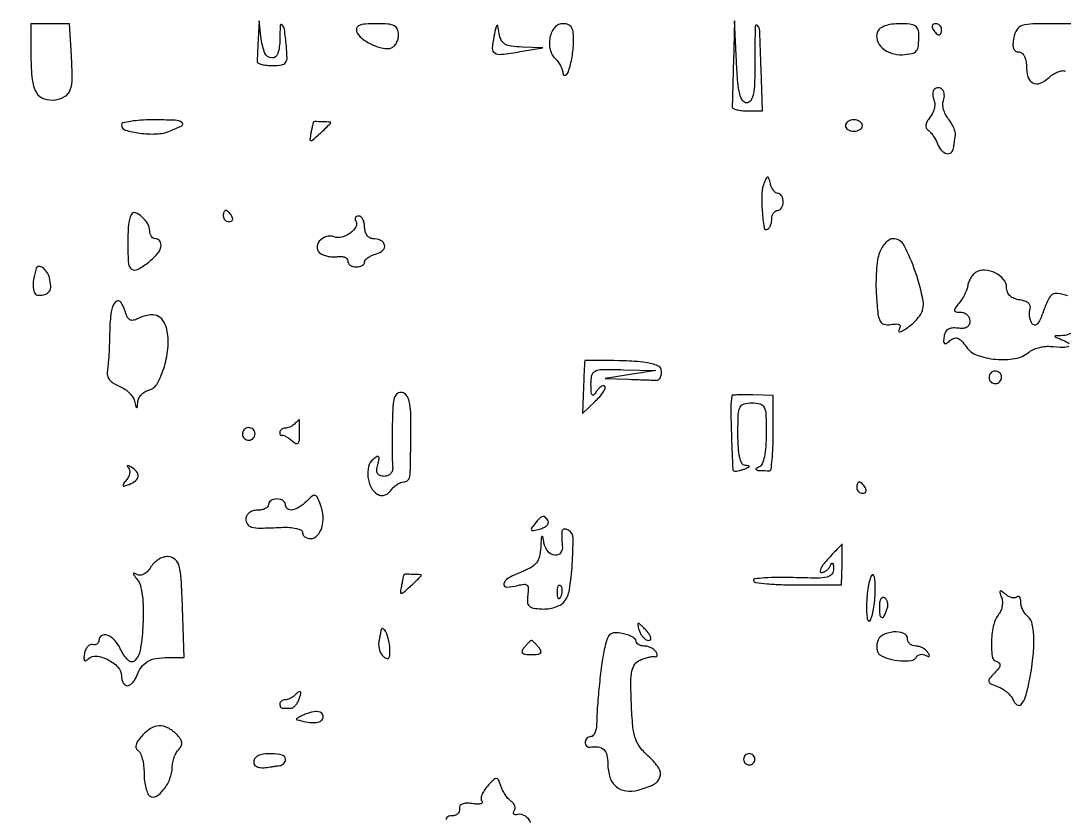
# Model space of a CAD drawing. Extents: x 0 to 5034, y 0 to 2560.
# Drawn here: x 4413.2 to 4597.7, y 2419.4 to 2560.5 of the extents above; entities that cross this region are included whole.
import ezdxf

# ---------------------------------------------------------------- set-up
doc = ezdxf.new("R2010")
doc.units = 0

msp = doc.modelspace()

# ---------------------------------------------------------------- linework, layer by layer
for points in [[(4039.932321, 2269.667715, 0.000064), (4084.731077, 2269.263702, 0.000011), (4132.120882, 2268.843403, 0.002588)], [(4602.181362, 2559.955362, 0.00451), (4597.233209, 2560, 0.005163), (4592.140247, 2559.947407, 0.066624), (4590.26537, 2559.656941, 0.184251), (4589.314036, 2558.931976, 0.091839), (4588.755249, 2557.5, 0.034745), (4588.622182, 2556.391041, 0.097718), (4588.734464, 2555.621346, 0.160129), (4589.082006, 2555.170978, 0.150112), (4589.638672, 2555, -0.167708), (4590.170414, 2554.816484, -0.099682), (4590.610576, 2554.301728, -0.076556), (4590.902409, 2553.516705, -0.05082), (4591, 2552.559017, 0.070192), (4591.280451, 2550.571102, 0.206645), (4592.138548, 2549.526866, 0.22498), (4593.425241, 2549.484659, 0.081621), (4595, 2550.5, -0.041704), (4595.790453, 2551.10366, -0.052093), (4596.615456, 2551.517303, -0.061347), (4597.352835, 2551.696283, -0.168867), (4597.867888, 2551.581649, 0.101339)], [(4648.5, 2283.373692, 0.000016), (4598.885535, 2284.40156, 0.000141), (4576.735697, 2284.853476, 0.000112), (4563.069516, 2285.125399, 0.006152), (4560.5, 2285.144331, -0.002622), (4559.259939, 2285.144711, -0.000295), (4556.44375, 2285.162003, -0.000358), (4553.092622, 2285.186952, -0.00029), (4549.5, 2285.218356, 0.003674), (4539.407469, 2285.238275, 0.000292), (4512.68601, 2285.079053, 0.00044), (4484.709252, 2284.871373, 0.000806), (4461.903307, 2284.645224, 0.005837), (4455.850616, 2284.504769, 0.018236), (4451.787918, 2284.214436, 0.024583), (4449.02413, 2283.777014, 0.122282), (4447.619218, 2283.099264, -0.053344), (4446.685864, 2282.479388, -0.100052), (4445.818838, 2282.229861, -0.092941), (4444.879675, 2282.328426, -0.041351), (4443.715911, 2282.783253, 0.100453), (4437.804075, 2284.324264, 0.005906), (4419.16167, 2285.12534, 0.006071), (4391.44418, 2285.65173, 0.001503)], [(4598.341691, 2511.902004, 0.030118), (4596.517564, 2512.308155, 0.179693), (4595.5777, 2512.120833, 0.149858), (4594.894217, 2511.343079, 0.019126), (4594.047811, 2509.255674, -0.018113), (4593.424894, 2507.710451, -0.082446), (4592.892122, 2506.904211, -0.248747), (4592.419779, 2506.739916, -0.219518), (4591.981189, 2507.030437, -0.061731), (4591.71224, 2507.616452, -0.046308), (4591.561065, 2508.310677, -0.047179), (4591.541982, 2509.002534, -0.075064), (4591.668975, 2509.579746, 0.169503), (4591.685146, 2510.108156, 0.139239), (4591.373137, 2510.582393, 0.09494), (4590.733057, 2510.951317, 0.048244), (4589.826455, 2511.17043, -0.059416), (4588.835684, 2511.433378, -0.095824), (4588.102693, 2511.902348, -0.10863), (4587.656795, 2512.562376, -0.094715), (4587.5, 2513.382674, 0.178729), (4586.974564, 2514.80564, 0.101283), (4585.506523, 2515.948458, 0.098108), (4583.663683, 2516.446598, 0.156762), (4582.09421, 2516.058225, 0.069638), (4581.607655, 2515.654501, 0.044197), (4581.160732, 2515.067556, 0.043659), (4580.817002, 2514.399473, 0.060622), (4580.639685, 2513.750775, -0.052587), (4580.45829, 2513.042756, -0.025738), (4580.088841, 2512.186527, -0.025205), (4579.609099, 2511.327276, -0.03329), (4579.083724, 2510.600882, 0.016351), (4578.386314, 2509.702323, 0.205014), (4578.293296, 2509.291953, 0.32386), (4578.538738, 2509.057327, 0.034131), (4579.377555, 2509, -0.09528), (4579.996835, 2508.880909, -0.096982), (4580.523407, 2508.54091, -0.098778), (4580.875921, 2508.033503, -0.102928), (4581, 2507.437142, -0.109463), (4580.855795, 2506.786341, -0.152995), (4580.456743, 2506.349089, -0.117604), (4579.787973, 2506.147131, -0.051019), (4578.853863, 2506.187142, 0.058048), (4577.888717, 2506.214938, 0.116941), (4577.170142, 2505.976811, 0.132423), (4576.691113, 2505.467388, 0.085456), (4576.434156, 2504.694193, 0.023855), (4576.342517, 2503.804594, 0.265716), (4576.496317, 2503.497634, 0.30021), (4576.819556, 2503.496474, 0.028261), (4577.490198, 2503.991865, -0.089146), (4578.211057, 2504.399736, -0.175588), (4578.860679, 2504.39288, -0.119357), (4579.529051, 2503.939756, -0.031615), (4580.339883, 2502.925137, 0.153248), (4582.296654, 2501.420061, 0.064763), (4585.564769, 2500.681776, 0.064088), (4588.9741, 2500.801735, 0.133167), (4591.376662, 2501.897639, -0.066577), (4592.124978, 2502.366551, -0.03844), (4593.124849, 2502.731492, -0.037698), (4594.204012, 2502.947735, -0.051137), (4595.197054, 2502.967813, 0.011847), (4597.545368, 2502.830805, 0.114482), (4598.519054, 2503.021486, 0.580377)], [(4598.556843, 2503.407021, 0.052777), (4597.5, 2504, -0.003487), (4596.208766, 2504.565562, -0.262142), (4596.0779, 2504.741974, -0.433817), (4596.185914, 2504.872015, -0.00543), (4597.382705, 2504.929715, 0.139056), (4599.172648, 2505.510306, 0.059925)], [(4503.374375, 2418.761586, 0.139009), (4502.356121, 2419.977545, 0.21016), (4501.018728, 2420.225223, -0.07148), (4500.614361, 2420.189363, -0.206294), (4500.367762, 2420.311893, -0.231306), (4500.304443, 2420.561792, -0.086996), (4500.441982, 2420.906125, 0.112917), (4500.5839, 2421.322226, 0.100223), (4500.539996, 2421.778304, 0.094162), (4500.316271, 2422.204374, 0.0867), (4499.946234, 2422.533229, -0.073368), (4499.478331, 2422.927378, -0.03025), (4498.966544, 2423.581671, -0.029123), (4498.493447, 2424.361899, -0.033147), (4498.136686, 2425.159539, 0.01825), (4497.638661, 2426.368338, 0.286512), (4497.282688, 2426.604327, 0.208411), (4496.832659, 2426.422701, 0.010175), (4495.704582, 2425.22606, 0.040068), (4495.105486, 2424.446872, 0.057438), (4494.718593, 2423.667206, 0.073542), (4494.584511, 2423.002543, 0.21004), (4494.747818, 2422.571068, -0.325561), (4494.785006, 2422.318886, -0.216417), (4494.544672, 2422.131797, -0.069204), (4493.911849, 2422.070209, -0.024268), (4493, 2422.152219, 0.034396), (4491.941596, 2422.225854, 0.095804), (4491.213335, 2422.085544, 0.17131), (4490.828627, 2421.747665, 0.178919), (4490.75, 2421.25, -0.127531), (4490.72317, 2420.773933, -0.125265), (4490.468601, 2420.367188, -0.109766), (4490.017512, 2420.094527, -0.081436), (4489.440983, 2420, 0.07061), (4488.892496, 2419.922155, 0.14573), (4488.531488, 2419.690048, 0.1896), (4488.411566, 2419.345816, 0.129224)]]:
    msp.add_lwpolyline(points, format="xyb")
for points in [[(4455.160037, 2557.25, 0.000971), (4455.098754, 2555.954276, 0.001207), (4455.047011, 2554.749063, 0.000981), (4455.007989, 2553.736868, 0.009143), (4455, 2553.3, 0.293591), (4455.173994, 2553.029221, 0.04494), (4455.807813, 2552.805935, 0.038309), (4456.69612, 2552.651337, 0.024033), (4457.75, 2552.601056, 0.034722), (4459.33453, 2552.711836, 0.208675), (4460.022336, 2553.13416, 0.159839), (4460.282914, 2554.002014, 0.018633), (4460.15454, 2556.051056, 0.008187), (4459.807951, 2559.020206, 0.169076), (4459.408753, 2559.81085, 0.644011), (4459.06325, 2559.67443, 0.012609), (4459, 2557.166667, -0.072688), (4458.643324, 2554.726147, -0.338614), (4457.56459, 2553.943642, -0.296997), (4456.377698, 2554.760573, -0.066875), (4455.723396, 2557.25), (4455.320074, 2560.5)], [(4539.198697, 2553.25, 0.000246), (4539.122566, 2550.421328, 0.000357), (4539.058367, 2547.924062, 0.000178), (4539.006103, 2545.802735, 0.006069), (4539, 2545.3, 0.289396), (4539.170942, 2545.029392, 0.046851), (4539.783263, 2544.805625, 0.03941), (4540.644611, 2544.650709, 0.024798), (4541.666426, 2544.6), (4544.332852, 2544.6), (4544.091496, 2552.041597, 0.002373), (4543.842447, 2558.739264, 0.184124), (4543.428695, 2559.701519, 0.66973), (4543.034622, 2559.544259, 0.002714), (4543, 2553.166667, -0.008405), (4542.938637, 2549.516767, -0.041734), (4542.699203, 2547.480379, -0.093446), (4542.253729, 2546.386741, -0.254712), (4541.54381, 2546, -0.255853), (4540.82481, 2546.393688, -0.081518), (4540.325763, 2547.553935, -0.039936), (4539.979341, 2549.651263, -0.009075), (4539.742507, 2553.25), (4539.397394, 2560.5)], [(4415, 2554.122445, 0.026337), (4415.210307, 2550.132532, 0.105824), (4415.965435, 2547.824402, 0.184942), (4417.336614, 2546.720115, 0.118417), (4419.399894, 2546.561941, 0.098758), (4421.046271, 2547.174326, 0.171542), (4421.950644, 2548.297183, 0.086239), (4422.293414, 2550.340445, 0.013815), (4422.15745, 2554.400762), (4421.814901, 2560), (4418.40745, 2560), (4415, 2560)], [(4472.586397, 2558.63545, 0.137875), (4473.487133, 2557.426753, 0.05418), (4475.276241, 2556.33454, 0.054193), (4477.255195, 2555.653261, 0.139849), (4478.75, 2555.734992, 0.119849), (4479.228165, 2556.042208, 0.068108), (4479.632812, 2556.602883, 0.061764), (4479.906819, 2557.318288, 0.060675), (4480, 2558.083333, 0.104454), (4479.796769, 2559.045547, 0.177988), (4479.232355, 2559.629261, 0.094781), (4478.126114, 2559.924637, 0.017983), (4476.031385, 2560, 0.01653), (4474.125007, 2559.936959, 0.077913), (4473.06019, 2559.697027, 0.195256), (4472.603893, 2559.260903, 0.199783)], [(4496.854165, 2557.726133, 0.035441), (4496.566107, 2555.64169, 0.28669), (4497.002003, 2554.828257, 0.1609), (4498.155238, 2554.592809, 0.011034), (4501.5, 2555.063263), (4505.5, 2555.716189), (4501.819551, 2555.858095, -0.024344), (4499.890163, 2556.026794, -0.100274), (4498.788774, 2556.411165, -0.14647), (4498.147852, 2557.107094, -0.074966), (4497.789606, 2558.25, 0.00563), (4497.560275, 2559.624197, 0.515753), (4497.402406, 2559.698874, 0.213316), (4497.233375, 2559.471829, 0.002863)], [(4506.756463, 2557.50635, 0.053014), (4506.668534, 2556.448806, 0.05411), (4506.806296, 2555.403938, 0.058895), (4507.141448, 2554.504974, 0.101234), (4507.639886, 2553.883905, -0.0584), (4508.165702, 2553.332231, -0.041536), (4508.621113, 2552.6086, -0.042013), (4508.944088, 2551.83329, -0.066995), (4509.070285, 2551.127555, 0.541251), (4509.475963, 2550.88689, 0.201314), (4510.018713, 2551.509835, 0.036631), (4510.672118, 2554.11035, 0.037846), (4510.929715, 2556.75, 0.025647), (4510.881073, 2558.38946, 0.107394), (4510.595994, 2559.327934, 0.172307), (4510.03056, 2559.824512, 0.095133), (4509.116577, 2560, 0.099897), (4508.284664, 2559.832114, 0.104032), (4507.596606, 2559.355726, 0.088736), (4507.081664, 2558.571273, 0.053801)], [(4564.649478, 2558.528939, 0.174094), (4564.617943, 2557.074284, 0.129837), (4565.506257, 2555.722227, 0.105928), (4567.1331, 2554.790302, 0.088452), (4569.110555, 2554.526347, 0.035558), (4570.742319, 2554.714559, 0.174497), (4571.529481, 2555.177292, 0.150212), (4571.90635, 2556.079595, 0.024369), (4572, 2558, 0.086278), (4571.826592, 2558.997454, 0.17524), (4571.325874, 2559.602638, 0.109655), (4570.361755, 2559.915928, 0.023942), (4568.606989, 2560, 0.03458), (4567.175988, 2559.900913, 0.054459), (4565.983051, 2559.600018, 0.068526), (4565.111744, 2559.132221, 0.144704)], [(4574.5, 2559, 0.029505), (4574.768994, 2558.617226, 0.035638), (4575.066025, 2558.29375, 0.038439), (4575.34829, 2558.065539, 0.151918), (4575.559017, 2558, 0.210953), (4575.727648, 2558.07446, 0.081139), (4575.870461, 2558.29375, 0.061769), (4575.967655, 2558.617151, 0.042167), (4576, 2559, 0.105053), (4575.918938, 2559.381556, 0.099167), (4575.688914, 2559.70625, 0.09642), (4575.345238, 2559.923877, 0.093332), (4574.940983, 2560, 0.108972), (4574.586039, 2559.921712, 0.182303), (4574.3746, 2559.70625, 0.161196), (4574.343488, 2559.3821, 0.082592)], [(4574.708381, 2548.375048, 0.137385), (4574.528357, 2548.054967, 0.056404), (4574.464908, 2547.556429, 0.050072), (4574.515295, 2546.973068, 0.045077), (4574.680777, 2546.389499, -0.098356), (4574.793653, 2545.733216, -0.055652), (4574.68309, 2544.930905, -0.052498), (4574.382137, 2544.114136, -0.058766), (4573.926178, 2543.41105, 0.043277), (4573.431129, 2542.697018, 0.098136), (4573.222781, 2542.076792, 0.141019), (4573.300605, 2541.567902, 0.138352), (4573.637244, 2541.173785, -0.066835), (4574.069962, 2540.792416, -0.029012), (4574.539262, 2540.183862, -0.028069), (4574.97024, 2539.4694, -0.033312), (4575.291557, 2538.75, 0.092036), (4575.957566, 2537.631374, 0.148953), (4576.891602, 2537.052921, 0.23882), (4577.69274, 2537.223759, 0.194261), (4578.125, 2538, -0.002359), (4578.186267, 2538.472028, -0.001152), (4578.268625, 2539.073438, -0.001143), (4578.357143, 2539.69846, -0.001656), (4578.438406, 2540.25, 0.098244), (4578.410632, 2540.849931, 0.039035), (4578.150028, 2541.635934, 0.036722), (4577.727194, 2542.465069, 0.038087), (4577.192125, 2543.212755, -0.057155), (4576.686291, 2543.979635, -0.0522), (4576.348549, 2544.864546, -0.05568), (4576.21872, 2545.729109, -0.101399), (4576.335045, 2546.43073, 0.111996), (4576.487466, 2547.48675, 0.155475), (4576.12803, 2548.365677, 0.224332), (4575.441976, 2548.682613, 0.19668)], [(4431, 2542.125, 0.328952), (4431.678079, 2541.20586, 0.042031), (4434.225713, 2540.647983, 0.043712), (4437.161597, 2540.518147, 0.080208), (4439.500429, 2541.000163, 0.028205), (4441.662485, 2541.964941, 0.57176), (4441.69503, 2542.546592, 0.139892), (4440.477545, 2542.936477, 0.007985), (4436.5, 2543, 0.014953), (4434.391513, 2542.93693, 0.024495), (4432.615625, 2542.742969, 0.021564), (4431.268592, 2542.468663, 0.344421)], [(4464.923489, 2542.583333, 0.130461), (4464.885122, 2542.510226, 0.00159), (4464.767321, 2541.985041, 0.004607), (4464.638083, 2541.373478, 0.002982), (4464.499294, 2540.663615, 0.013514), (4464.316474, 2539.531399, 0.435721), (4464.475838, 2539.337824, 0.196426), (4464.82028, 2539.454927, 0.004983), (4466.075805, 2540.568603, 0.004762), (4466.813321, 2541.248934, 0.007405), (4467.434768, 2541.850836, 0.002905), (4467.953522, 2542.374433, 0.196196), (4468, 2542.488321, 0.400826), (4467.882633, 2542.611205, 0.003762), (4466.519567, 2542.66357, 0.004798), (4465.175168, 2542.692179, 0.213072)], [(4559, 2542, 0.148195), (4559.115568, 2541.618646, 0.098894), (4559.440625, 2541.29375, 0.082425), (4559.926543, 2541.074694, 0.064853), (4560.5, 2541, 0.064853), (4561.073457, 2541.074694, 0.082425), (4561.559375, 2541.29375, 0.098894), (4561.884432, 2541.618646, 0.148195), (4562, 2542, 0.148195), (4561.884432, 2542.381354, 0.098894), (4561.559375, 2542.70625, 0.082425), (4561.073457, 2542.925306, 0.064853), (4560.5, 2543, 0.064853), (4559.926543, 2542.925306, 0.082425), (4559.440625, 2542.70625, 0.098894), (4559.115568, 2542.381354, 0.148195)], [(4544.678206, 2532, 0.09083), (4544.240188, 2530.015224, 0.02613), (4544.291355, 2526.858001, 0.022423), (4544.622263, 2523.949652, 0.533667), (4545.25, 2523.66006, 0.111392), (4545.537638, 2523.939012, 0.050721), (4545.779688, 2524.406793, 0.046734), (4545.944433, 2524.973839, 0.047372), (4546, 2525.559017, -0.067639), (4546.074854, 2526.109818, -0.08433), (4546.29375, 2526.576711, -0.09965), (4546.61866, 2526.888931, -0.142666), (4547, 2527, 0.148195), (4547.381354, 2527.115568, 0.098894), (4547.70625, 2527.440625, 0.082425), (4547.925306, 2527.926543, 0.064853), (4548, 2528.5, 0.059882), (4547.931052, 2529.073633, 0.0787), (4547.727789, 2529.559375, 0.096938), (4547.426773, 2529.884661, 0.159035), (4547.073324, 2530, -0.161528), (4546.687859, 2530.127863, -0.06882), (4546.295906, 2530.514062, -0.058015), (4545.956791, 2531.080474, -0.047235), (4545.728082, 2531.75, 0.013097), (4545.475697, 2532.695077, 0.268665), (4545.269615, 2532.89044, 0.346667), (4545.042146, 2532.785116, 0.017849)], [(4432.762614, 2526.298558, 0.101302), (4432.239902, 2524.465548, 0.019984), (4432.116493, 2521.030766, 0.01454), (4432.231002, 2517.575349, 0.243397), (4432.8018, 2516.622494, 0.271789), (4433.932188, 2516.596698, 0.044238), (4435.822371, 2517.87976, 0.045056), (4437.507067, 2519.529208, 0.178335), (4438, 2520.867295, 0.087025), (4437.924148, 2521.299803, 0.094286), (4437.70625, 2521.667268, 0.100182), (4437.381472, 2521.913062, 0.112508), (4437, 2522, -0.136626), (4436.618661, 2522.106184, -0.100269), (4436.29375, 2522.404657, -0.086403), (4436.075037, 2522.851101, -0.070908), (4436, 2523.377555, 0.138537), (4435.647199, 2524.626424, 0.071643), (4434.60162, 2525.883808, 0.095747), (4433.464494, 2526.570325, 0.377355)], [(4449, 2526, 0.105053), (4449.081062, 2525.618444, 0.099167), (4449.311086, 2525.29375, 0.09642), (4449.654762, 2525.076123, 0.093332), (4450.059017, 2525, 0.108972), (4450.413961, 2525.078288, 0.182303), (4450.6254, 2525.29375, 0.161196), (4450.656512, 2525.6179, 0.082592), (4450.5, 2526, 0.029505), (4450.231006, 2526.382774, 0.035638), (4449.933975, 2526.70625, 0.038439), (4449.65171, 2526.934461, 0.151918), (4449.440983, 2527, 0.210953), (4449.272352, 2526.92554, 0.081139), (4449.129539, 2526.70625, 0.061769), (4449.032345, 2526.382849, 0.042167)], [(4472.429973, 2525.113307, -0.278016), (4472.441412, 2524.095506, -0.103567), (4471.440323, 2522.993598, -0.088548), (4469.935206, 2522.266045, -0.16139), (4468.585848, 2522.328683, 0.169463), (4467.19318, 2522.371412, 0.148169), (4465.98507, 2521.546207, 0.189515), (4465.610467, 2520.346904, 0.239157), (4466.201442, 2519.363986, 0.061812), (4466.825654, 2519.072784, 0.035545), (4467.632611, 2518.87362, 0.03497), (4468.4848, 2518.787254, 0.048574), (4469.25, 2518.837817, -0.058086), (4469.919527, 2518.869316, -0.087182), (4470.485937, 2518.728931, -0.115639), (4470.862036, 2518.444717, -0.175109), (4471, 2518.062858, 0.139851), (4471.115627, 2517.65755, 0.099967), (4471.440625, 2517.312215, 0.085298), (4471.926691, 2517.079649, 0.069132), (4472.5, 2517, 0.056959), (4473.073739, 2517.065572, 0.076307), (4473.559375, 2517.25949, 0.095369), (4473.884904, 2517.54638, 0.166062), (4474, 2517.883369, -0.187505), (4474.146852, 2518.261196, -0.057769), (4474.617056, 2518.668611, -0.048737), (4475.296541, 2519.040848, -0.037015), (4476.100616, 2519.316061, 0.126016), (4477.239385, 2519.947802, 0.269931), (4477.513459, 2520.878794, 0.230131), (4476.830943, 2521.700082, 0.10666), (4475.440983, 2522, -0.137622), (4474.891481, 2522.154167, -0.100183), (4474.423289, 2522.5875, -0.086062), (4474.108083, 2523.235643, -0.070352), (4474, 2524, 0.050979), (4473.92177, 2524.765275, 0.070927), (4473.688914, 2525.4125, 0.09101), (4473.345219, 2525.847664, 0.182172), (4472.940983, 2526, 0.09272), (4472.578731, 2525.932242, 0.171182), (4472.354029, 2525.739534, 0.174428), (4472.30238, 2525.451507, 0.096707)], [(4565.027606, 2519.572608, 0.055849), (4564.6963, 2518.284463, 0.017377), (4564.48579, 2516.294746, 0.017132), (4564.403636, 2514.038451, 0.018091), (4564.479104, 2511.822608, 0.009613), (4564.759967, 2508.691085, 0.091443), (4565.14411, 2507.408725, 0.222505), (4565.833777, 2506.874035, 0.093342), (4567.036058, 2506.831377, -0.025901), (4568.059326, 2506.932898, -0.170042), (4568.545838, 2506.787842, -0.308621), (4568.671882, 2506.43763, -0.072263), (4568.417352, 2505.831377, 0.658111), (4568.613359, 2505.558179, 0.096586), (4569.499659, 2505.941534, 0.033209), (4571.026776, 2507.14446, 0.052343), (4572.141682, 2508.383755, 0.206581), (4572.737761, 2511.041988, 0.036618), (4571.395354, 2516.087346, 0.035488), (4569.374025, 2520.812892, 0.280977), (4567.428332, 2522, 0.136634), (4566.795082, 2521.823661, 0.062017), (4566.113512, 2521.286954, 0.054725), (4565.490247, 2520.501117, 0.049508)], [(4415.92569, 2516.75, 0.02881), (4415.468571, 2514.809234, 0.065251), (4415.403246, 2513.304901, 0.113704), (4415.710589, 2512.356406, 0.263615), (4416.339608, 2512, 0.072905), (4417.550133, 2512.177449, 0.180811), (4418.253033, 2512.710534, 0.155627), (4418.49561, 2513.639582, 0.050644), (4418.274607, 2515.057905, 0.080744), (4417.813769, 2516.098455, 0.09238), (4417.063238, 2516.8845, 0.168347), (4416.365718, 2517.093182, 0.320054)], [(4428.923489, 2505.75, -0.005427), (4428.869006, 2503.607652, -0.005782), (4428.768661, 2501.511879, -0.005518), (4428.641645, 2499.711801, -0.026592), (4428.503855, 2498.694694, 0.101844), (4428.516366, 2497.869791, 0.10507), (4428.854759, 2497.127095, 0.089121), (4429.523136, 2496.496743, 0.05381), (4430.496106, 2496.00148, -0.05425), (4431.42422, 2495.528027, -0.046403), (4432.283015, 2494.843652, -0.048681), (4432.950746, 2494.063523, -0.089501), (4433.299738, 2493.306787, 0.004452), (4433.570164, 2492.300327, 0.258238), (4433.699522, 2492.168733, 0.471261), (4433.808666, 2492.242168, 0.006714), (4433.883999, 2493.133369, -0.099552), (4434.066322, 2493.793815, -0.069986), (4434.507676, 2494.428606, -0.067017), (4435.130629, 2494.942407, -0.075156), (4435.844261, 2495.249022, 0.208812), (4437.356192, 2496.440683, 0.051193), (4438.586388, 2499.439388, 0.050409), (4439.250216, 2502.961759, 0.081174), (4439.017492, 2506, 0.086952), (4438.335291, 2507.561448, 0.16207), (4437.259715, 2508.403252, 0.140092), (4435.771501, 2508.499158, 0.059101), (4433.860384, 2507.840103, -0.06863), (4433.069178, 2507.583952, -0.171169), (4432.477687, 2507.681227, -0.15283), (4432.034848, 2508.142113, -0.051631), (4431.704003, 2509.023892, 0.092509), (4430.87363, 2510.786471, 0.486989), (4429.956832, 2510.822851, 0.142616), (4429.177121, 2509.080449, 0.030728)], [(4512.935638, 2500.5, 0.39853), (4512.908664, 2500.474441, 0.000178), (4512.836263, 2499.122041, 0.002103), (4512.762124, 2497.607802, 0.001262), (4512.686185, 2495.809075), (4512.5, 2491.11815), (4514.746057, 2493.229684, 0.023841), (4515.567054, 2494.078761, 0.038455), (4516.170646, 2494.882645, 0.045555), (4516.51207, 2495.544711, 0.301267), (4516.441684, 2495.891649, 0.235641), (4516.159198, 2495.986065, 0.104366), (4515.779663, 2495.848273, 0.070654), (4515.35738, 2495.494524, 0.042148), (4514.96094, 2494.97104, -0.05038), (4514.506956, 2494.391602, -0.464583), (4514.227796, 2494.409577, -0.146979), (4514.055087, 2494.890471, -0.01184), (4514.015313, 2496.25, -0.052496), (4514.178905, 2497.891581, -0.239672), (4514.75981, 2498.617784, -0.10616), (4516.02832, 2498.893607, -0.007173), (4519.75, 2498.849806), (4525.5, 2498.699613), (4521, 2498), (4516.5, 2497.300387), (4520.75, 2497.150194, 0.000574), (4522.432449, 2497.092671, 0.000749), (4523.971875, 2497.044119, 0.000553), (4525.262396, 2497.006782, 0.006955), (4525.75, 2497, 0.201458), (4526.036597, 2497.120359, 0.084643), (4526.279688, 2497.470606, 0.064723), (4526.444871, 2497.988816, 0.044858), (4526.5, 2498.602062, 0.311914), (4525.849264, 2499.543709, 0.055651), (4523.661451, 2500.102828, 0.028828), (4519.788937, 2500.41866, 0.005934)], [(4584.552786, 2498.08541, 0.099038), (4584.401684, 2497.679226, 0.097945), (4584.417584, 2497.244476, 0.097945), (4584.597789, 2496.848514, 0.099038), (4584.91459, 2496.552786, 0.099038), (4585.320774, 2496.401684, 0.097945), (4585.755524, 2496.417584, 0.097945), (4586.151486, 2496.597789, 0.099038), (4586.447214, 2496.91459, 0.099038), (4586.598316, 2497.320774, 0.097945), (4586.582416, 2497.755524, 0.097945), (4586.402211, 2498.151486, 0.099038), (4586.08541, 2498.447214, 0.099038), (4585.679226, 2498.598316, 0.097945), (4585.244476, 2498.582416, 0.097945), (4584.848514, 2498.402211, 0.099038)], [(4478.884846, 2489.323324, 0.003307), (4478.853818, 2486.96552, 0.003711), (4478.855809, 2484.696539, 0.003411), (4478.885012, 2482.765473, 0.01986), (4478.947704, 2481.75, -0.085052), (4478.899458, 2481.04496, -0.118321), (4478.611987, 2480.483998, -0.122058), (4478.109374, 2480.126111, -0.094241), (4477.446227, 2480, -0.081294), (4476.706397, 2480.121087, -0.18707), (4476.279978, 2480.476139, -0.146737), (4476.144027, 2481.098069, -0.044929), (4476.304694, 2482.057151, 0.01396), (4476.553874, 2483.131718, 0.233013), (4476.463116, 2483.475775, 0.378313), (4476.186117, 2483.512463, 0.025271), (4475.491162, 2482.992665, 0.160121), (4474.688724, 2481.71425, 0.090744), (4474.574344, 2479.871412, 0.087857), (4475.125853, 2478.051654, 0.135222), (4476.226574, 2476.842153, 0.105974), (4476.820917, 2476.623532, 0.104845), (4477.455092, 2476.666474, 0.094086), (4478.071129, 2476.974885, 0.069072), (4478.610243, 2477.518658, -0.044364), (4479.119326, 2478.085415, -0.042036), (4479.729155, 2478.564856, -0.044953), (4480.343901, 2478.894647, -0.100978), (4480.860243, 2479, 0.180344), (4481.590596, 2479.272285, 0.179032), (4481.967213, 2479.957142, 0.033711), (4482.100544, 2481.598049, 0.001276), (4482.169007, 2487.75, 0.009127), (4482.134762, 2491.288487, 0.04717), (4481.896415, 2493.229205, 0.102723), (4481.412295, 2494.3098, 0.188977), (4480.613451, 2494.823324, 0.199091), (4479.808292, 2494.664072, 0.171134), (4479.287044, 2493.969073, 0.06176), (4479.00545, 2492.431661, 0.009505)], [(4538.943846, 2494.25, 0.057427), (4538.726736, 2492.121734, 0.005549), (4538.852396, 2486.92235, 0.001727), (4539.070351, 2481.295392, 0.368223), (4539.413889, 2480.925, 0.064804), (4539.740414, 2480.92894, 0.020253), (4540.222986, 2481.017747, 0.019863), (4540.759325, 2481.161696, 0.020709), (4541.275, 2481.346053, 0.010802), (4541.895099, 2481.612889, 0.305583), (4541.982056, 2481.754818, 0.368729), (4541.87933, 2481.865092, 0.012807), (4541.25, 2481.921053, -0.26364), (4540.696975, 2482.28229, -0.06414), (4540.310407, 2483.346185, -0.040552), (4540.071438, 2485.049872, -0.014575), (4540, 2487.5, -0.008616), (4540.058601, 2490.900424, -0.098356), (4540.363636, 2492.2, -0.221767), (4541.070774, 2492.80498, -0.067911), (4542.5, 2493, -0.067105), (4543.92787, 2492.807498, -0.221093), (4544.634615, 2492.208333, -0.099564), (4544.940768, 2490.923586, -0.008866), (4545, 2487.583333, -0.017215), (4544.920364, 2485.271006, -0.034815), (4544.669028, 2483.467327, -0.04379), (4544.281217, 2482.193724, -0.203795), (4543.75, 2481.662281, 0.070169), (4543.225083, 2481.359194, 0.591293), (4543.259343, 2481.148152, 0.078519), (4543.922026, 2481.024026, 0.007112), (4545.611111, 2481, 0.378512), (4545.85518, 2481.215664, 0.007935), (4546.042708, 2482.952702, 0.014297), (4546.178263, 2485.09871, 0.008623), (4546.222222, 2487.647497), (4546.222222, 2494.294995), (4542.610513, 2494.397497, 0.00652), (4541.221877, 2494.418791, 0.010625), (4540.0436, 2494.396452, 0.004522), (4539.058594, 2494.347903, 0.335867)], [(4452.552786, 2488.08541, 0.099038), (4452.401684, 2487.679226, 0.097945), (4452.417584, 2487.244476, 0.097945), (4452.597789, 2486.848514, 0.099038), (4452.91459, 2486.552786, 0.099038), (4453.320774, 2486.401684, 0.097945), (4453.755524, 2486.417584, 0.097945), (4454.151486, 2486.597789, 0.099038), (4454.447214, 2486.91459, 0.099038), (4454.598316, 2487.320774, 0.097945), (4454.582416, 2487.755524, 0.097945), (4454.402211, 2488.151486, 0.099038), (4454.08541, 2488.447214, 0.099038), (4453.679226, 2488.598316, 0.097945), (4453.244476, 2488.582416, 0.097945), (4452.848514, 2488.402211, 0.099038)], [(4461.583333, 2489.25, -0.052335), (4461.228895, 2488.962896, -0.038368), (4460.784375, 2488.720313, -0.03908), (4460.322312, 2488.554398, -0.066753), (4459.916667, 2488.5, 0.080377), (4459.566533, 2488.443348, 0.091482), (4459.269271, 2488.279687, 0.100741), (4459.070525, 2488.036048, 0.121457), (4459, 2487.75, 0.045279), (4459.024519, 2487.479793, 0.106591), (4459.101727, 2487.29375, 0.198837), (4459.215548, 2487.220393, 0.204068), (4459.346305, 2487.25, -0.24944), (4459.562481, 2487.279665, -0.032317), (4460.003219, 2487.084355, -0.031492), (4460.53336, 2486.763167, -0.021266), (4461.096305, 2486.335037, 0.043595), (4461.827278, 2485.82893, 0.321982), (4462.225286, 2485.870693, 0.19415), (4462.45212, 2486.328847, 0.019051), (4462.5, 2487.585037, 0.003234), (4462.494011, 2488.511046, 0.00539), (4462.475521, 2489.290605, 0.001166), (4462.450587, 2489.967383, 0.40279), (4462.416667, 2490, 0.181677), (4462.36305, 2489.979853, 0.003487), (4462.1375, 2489.779687, 0.007957), (4461.876803, 2489.537441, 0.005189)], [(4432.241324, 2481.502335, -0.146922), (4432.439134, 2481.086824, -0.082681), (4432.432134, 2480.523459, -0.070215), (4432.227831, 2479.90199, -0.058795), (4431.849881, 2479.319117, 0.013349), (4431.286125, 2478.601698, 0.321626), (4431.282028, 2478.360415, 0.330539), (4431.507371, 2478.283996, 0.013724), (4432.358556, 2478.584097, 0.073231), (4433.487155, 2479.21926, 0.198281), (4433.935277, 2480.001013, 0.21357), (4433.686954, 2480.827719, 0.084194), (4432.75, 2481.601308, 0.01713), (4432.298639, 2481.840863, 0.16288), (4432.084951, 2481.868964, 0.524814), (4432.041006, 2481.768412, 0.045405)], [(4561, 2478, 0.105053), (4561.081062, 2477.618444, 0.099167), (4561.311086, 2477.29375, 0.09642), (4561.654762, 2477.076123, 0.093332), (4562.059017, 2477, 0.108972), (4562.413961, 2477.078288, 0.182303), (4562.6254, 2477.29375, 0.161196), (4562.656512, 2477.6179, 0.082592), (4562.5, 2478, 0.029505), (4562.231006, 2478.382774, 0.035638), (4561.933975, 2478.70625, 0.038439), (4561.65171, 2478.934461, 0.151918), (4561.440983, 2479, 0.210953), (4561.272352, 2478.92554, 0.081139), (4561.129539, 2478.70625, 0.061769), (4561.032345, 2478.382849, 0.042167)], [(4463.757096, 2475.614239, -0.051375), (4462.43744, 2474.541094, -0.104888), (4461.199074, 2474.059257, -0.205823), (4460.363462, 2474.267224, -0.23438), (4460, 2475, 0.148195), (4459.884432, 2475.381354, 0.098894), (4459.559375, 2475.70625, 0.082425), (4459.073457, 2475.925306, 0.064853), (4458.5, 2476, 0.064853), (4457.926543, 2475.925306, 0.082425), (4457.440625, 2475.70625, 0.098894), (4457.115568, 2475.381354, 0.148195), (4457, 2475, -0.191087), (4456.848523, 2474.618118, -0.088204), (4456.4125, 2474.29375, -0.068025), (4455.765418, 2474.073693, -0.048028), (4455, 2474, 0.072314), (4454.230589, 2473.888136, 0.08892), (4453.583333, 2473.5625, 0.10214), (4453.153209, 2473.075754, 0.130775), (4453, 2472.5, 0.144817), (4453.281517, 2471.548407, 0.191515), (4454.011736, 2471.030308, 0.064572), (4455.567911, 2470.858958, 0.006725), (4459.25, 2470.979577, -0.025963), (4460.714142, 2470.971204, -0.044703), (4461.919359, 2470.792773, -0.05864), (4462.748302, 2470.486917, -0.282196), (4463, 2470.076469, 0.132119), (4463.110399, 2469.66596, 0.100579), (4463.42083, 2469.316213, 0.087938), (4463.885199, 2469.080928, 0.073519), (4464.432612, 2469, 0.208917), (4465.621164, 2469.519282, 0.115012), (4466.421012, 2470.922879, 0.088113), (4466.645393, 2472.897098, 0.073057), (4466.207057, 2474.96931, 0.019133), (4465.663595, 2476.281805, 0.224291), (4465.250765, 2476.628597, 0.243017), (4464.742262, 2476.515212, 0.022308)], [(4504.065294, 2471.578674, 0.019963), (4503.483502, 2470.8178, 0.361312), (4503.506425, 2470.533834, 0.255353), (4503.829763, 2470.434951, 0.013137), (4504.931602, 2470.692364, 0.045875), (4505.675547, 2470.961789, 0.080158), (4506.215614, 2471.330573, 0.122195), (4506.473271, 2471.733869, 0.223332), (4506.429736, 2472.11369, 0.050084), (4505.915917, 2472.784477, 0.26591), (4505.490578, 2472.914775, 0.150095), (4504.990372, 2472.628048, 0.014904)], [(4508.884846, 2470.309017, 0.032161), (4508.851929, 2469.882879, 0.009337), (4508.855809, 2469.223586, 0.009345), (4508.888017, 2468.479335, 0.009859), (4508.947704, 2467.75, -0.179084), (4508.617458, 2466.472852, -0.286572), (4507.61535, 2466.043056, -0.18834), (4506.397122, 2466.749231, -0.121305), (4505.705733, 2468.25, 0.009091), (4505.473277, 2469.348916, 0.649487), (4505.335245, 2469.375767, 0.138936), (4505.218999, 2469.041614, 0.003564), (4505.136182, 2467.436646, -0.047993), (4504.905398, 2465.802964, -0.111999), (4504.36095, 2464.702179, -0.097796), (4503.341918, 2463.855231, -0.031148), (4501.545342, 2463.017791, 0.034123), (4499.328468, 2461.968356, 0.219068), (4498.616695, 2460.990343, 0.488603), (4499.101417, 2460.427742, 0.051651), (4501.087443, 2460.733118, -0.038751), (4502.177187, 2460.929521, -0.22518), (4502.712516, 2460.738878, -0.203902), (4502.935475, 2460.18615, -0.03171), (4502.836447, 2458.98519, 0.050919), (4502.783596, 2457.782604, 0.186274), (4503.093398, 2457.100188, 0.152404), (4503.830917, 2456.721992, 0.031147), (4505.305611, 2456.560496, 0.044322), (4506.460842, 2456.608792, 0.041922), (4507.611966, 2456.85916, 0.044809), (4508.593282, 2457.259686, 0.100587), (4509.217237, 2457.761754, 0.134861), (4510.194506, 2459.923255, 0.022604), (4510.704488, 2464.485747, 0.018391), (4510.839176, 2469.075504, 0.257949), (4510.058257, 2470.463995, 0.060532), (4509.644672, 2470.655006, 0.111219), (4509.277036, 2470.688261, 0.159353), (4509.015035, 2470.562551, 0.168055)], [(4556, 2465.5, 0.021895), (4555.173531, 2464.539252, 0.050175), (4554.661757, 2463.734375, 0.111288), (4554.532212, 2463.21498, 0.420897), (4554.742353, 2463, 0.101136), (4555.197092, 2463.092932, 0.065452), (4555.661021, 2463.367188, 0.062006), (4556.06345, 2463.772091, 0.068846), (4556.337719, 2464.25, -0.063573), (4556.543018, 2464.616593, -0.45397), (4556.721578, 2464.631091, -0.168302), (4556.862043, 2464.351829, -0.022288), (4556.921053, 2463.682906, -0.177425), (4556.621059, 2462.739163, -0.175443), (4555.78091, 2462.207178, -0.056299), (4553.962203, 2462.01616, -0.006147), (4549.75, 2462.100953, 0.009841), (4546.987097, 2462.136159, 0.017263), (4544.703125, 2462.041408, 0.012273), (4542.937389, 2461.863304, 0.470906), (4542.75, 2461.568048, 0.288625), (4543.117579, 2461.262108, 0.008803), (4545.173081, 2461.025614, 0.014835), (4547.698266, 2460.85547, 0.009403), (4550.647721, 2460.8), (4558.295443, 2460.8), (4558.397721, 2464.400598, 0.001968), (4558.431502, 2465.781212, 0.003285), (4558.447723, 2466.943345, 0.000435), (4558.454417, 2467.970563, 0.418188), (4558.424314, 2468.000598, 0.200541), (4558.372991, 2467.978673, 0.00033), (4557.680951, 2467.265801, 0.002436), (4556.905901, 2466.45853, 0.001494)], [(4436.217293, 2463.993179, -0.049852), (4435.615974, 2463.20905, -0.081411), (4434.952746, 2462.700132, -0.106743), (4434.299113, 2462.512631, -0.15301), (4433.717293, 2462.653155, 0.031311), (4433.217561, 2462.912084, 0.572757), (4433.099983, 2462.827281, 0.138553), (4433.21659, 2462.526371, 0.008961), (4433.799984, 2461.779269, -0.104505), (4434.345054, 2460.713195, -0.034483), (4434.688556, 2458.978085, -0.028223), (4434.847818, 2456.709018, -0.015387), (4434.799984, 2453.916679, -0.024217), (4434.378499, 2449.554517, -0.144926), (4433.431796, 2447.504337, -0.432355), (4432.217441, 2447.462807, -0.090568), (4430.853836, 2449.42145, 0.077149), (4429.834955, 2450.971451, 0.112097), (4428.500404, 2451.908215, 0.233192), (4427.481184, 2451.83733, 0.266869), (4427, 2451, -0.118823), (4426.912868, 2450.638528, -0.127304), (4426.671833, 2450.367188, -0.115992), (4426.309317, 2450.230619, -0.087594), (4425.882837, 2450.25, 0.167355), (4425.432703, 2450.199609, 0.102233), (4425.001739, 2449.874107, 0.080634), (4424.654988, 2449.320098, 0.058348), (4424.452138, 2448.619301, 0.024025), (4424.357325, 2447.813692, 0.185727), (4424.466779, 2447.457532, 0.377623), (4424.717662, 2447.411041, 0.061702), (4425.141258, 2447.741258, -0.230705), (4426.555777, 2448.228806, -0.087988), (4428.602547, 2447.602213, -0.084487), (4430.377125, 2446.277718, -0.191436), (4430.992198, 2444.75, 0.056978), (4431.071749, 2444.080644, 0.076081), (4431.300677, 2443.514062, 0.094914), (4431.637311, 2443.13419, 0.165592), (4432.031385, 2443, 0.140662), (4432.473412, 2443.126863, 0.062004), (4432.949467, 2443.514062, 0.054402), (4433.384994, 2444.080569, 0.048354), (4433.708443, 2444.75, -0.066819), (4434.5146, 2446.272736, -0.106687), (4435.599705, 2447.259337, -0.091294), (4437.123272, 2447.803826, -0.038934), (4439.288933, 2447.984687), (4442.077866, 2448), (4441.788933, 2456.75, 0.005439), (4441.563282, 2461.888271, 0.048396), (4441.221979, 2464.124084, 0.135895), (4440.583486, 2465.243554, 0.161959), (4439.5, 2465.781982, 0.09091), (4438.613331, 2465.745383, 0.069199), (4437.701951, 2465.401553, 0.065298), (4436.870206, 2464.795951, 0.064202)], [(4480.923489, 2462.583333, 0.130461), (4480.885122, 2462.510226, 0.00159), (4480.767321, 2461.985041, 0.004607), (4480.638083, 2461.373478, 0.002982), (4480.499294, 2460.663615, 0.013514), (4480.316474, 2459.531399, 0.435721), (4480.475838, 2459.337824, 0.196426), (4480.82028, 2459.454927, 0.004983), (4482.075805, 2460.568603, 0.004762), (4482.813321, 2461.248934, 0.007405), (4483.434768, 2461.850836, 0.002905), (4483.953522, 2462.374433, 0.196196), (4484, 2462.488321, 0.400826), (4483.882633, 2462.611205, 0.003762), (4482.519567, 2462.66357, 0.004798), (4481.175168, 2462.692179, 0.213072)], [(4562.82095, 2458.919676, 0.016351), (4562.721676, 2457.330261, 0.023608), (4562.746354, 2455.922536, 0.020865), (4562.865861, 2454.804209, 0.220744), (4563.111941, 2454.430817, 0.448932), (4563.398984, 2454.516586, 0.038029), (4563.705513, 2455.329743, 0.030834), (4563.98176, 2456.548935, 0.016525), (4564.17905, 2458.080324, 0.016351), (4564.278324, 2459.669739, 0.023608), (4564.253646, 2461.077464, 0.020865), (4564.134139, 2462.195791, 0.220744), (4563.888059, 2462.569183, 0.448932), (4563.601016, 2462.483414, 0.038029), (4563.294487, 2461.670257, 0.030834), (4563.01824, 2460.451065, 0.016525)], [(4508.683114, 2458.8125, -0.054073), (4508.461564, 2458.395823, -0.470617), (4508.279315, 2458.37858, -0.168741), (4508.137993, 2458.670344, -0.018894), (4508.078947, 2459.416667, -0.028489), (4508.089945, 2460.112848, -0.077125), (4508.200665, 2460.592839, -0.208169), (4508.385309, 2460.77538, -0.296942), (4508.604167, 2460.729167, -0.126455), (4508.797407, 2460.402231, -0.060344), (4508.876576, 2459.916927, -0.05415), (4508.839148, 2459.359369, -0.051402)], [(4586.588983, 2458.628709, -0.073721), (4586.751517, 2457.899249, -0.055587), (4586.719449, 2457.077472, -0.056114), (4586.508679, 2456.292047, -0.079778), (4586.141744, 2455.670791, 0.116711), (4585.214724, 2453.80138, 0.045858), (4584.821379, 2450.934023, 0.044234), (4584.939074, 2448.244552, 0.286716), (4585.765055, 2447.244982, -0.122404), (4586.216105, 2446.958825, -0.242746), (4586.332297, 2446.563079, -0.122472), (4586.077666, 2446.014302, -0.026815), (4585.376832, 2445.233975, 0.021024), (4584.477419, 2444.255569, 0.234006), (4584.35423, 2443.755587, 0.232835), (4584.67698, 2443.35293, 0.020823), (4585.907926, 2442.838357, -0.047331), (4586.768443, 2442.423842, -0.040133), (4587.587907, 2441.834207, -0.041955), (4588.250191, 2441.168729, -0.083374), (4588.62695, 2440.529768, 0.14675), (4589.332106, 2439.617097, 0.382212), (4590.091096, 2439.699855, 0.111575), (4590.854874, 2441.065949, 0.023495), (4591.510668, 2443.738955, 0.018889), (4592.165243, 2447.905432, 0.03521), (4592.327986, 2451.316991, 0.043484), (4592.046764, 2453.87177, 0.172165), (4591.25, 2455.208433, -0.062731), (4590.771536, 2455.718719, -0.044245), (4590.367188, 2456.394046, -0.044585), (4590.091589, 2457.121918, -0.068317), (4590, 2457.789111, 0.041168), (4589.954738, 2458.3379, 0.119078), (4589.806715, 2458.686433, 0.253767), (4589.58998, 2458.787173, 0.182862), (4589.342009, 2458.675343, -0.174289), (4588.98828, 2458.508689, -0.081607), (4588.476364, 2458.543387, -0.06579), (4587.889995, 2458.765385, -0.049894), (4587.319117, 2459.150119, 0.013449), (4586.601323, 2459.713935, 0.325594), (4586.360825, 2459.716194, 0.326701), (4586.285504, 2459.488226, 0.013496)], [(4565, 2457.059017, 0.020503), (4565.063011, 2455.523001, 0.275668), (4565.377209, 2455.082867, 0.395517), (4565.794126, 2455.230543, 0.027681), (4566.349337, 2456.467975, 0.066719), (4566.493102, 2457.073335, 0.072258), (4566.466258, 2457.678351, 0.081026), (4566.279146, 2458.190464, 0.126981), (4565.956326, 2458.526992, 0.214542), (4565.594852, 2458.57458, 0.177225), (4565.280921, 2458.339579, 0.099152), (4565.068264, 2457.806756, 0.045552)], [(4522.638374, 2452.5, 0.054778), (4522.934012, 2451.926337, 0.05745), (4523.343184, 2451.440625, 0.064053), (4523.798443, 2451.11007, 0.125677), (4524.229434, 2451, 0.214681), (4524.515803, 2451.128897, 0.22275), (4524.603286, 2451.425778, 0.100348), (4524.42795, 2451.903434, 0.035237), (4524, 2452.5, 0.012711), (4523.49792, 2453.074599, 0.017822), (4523.019109, 2453.559375, 0.014236), (4522.604143, 2453.928855, 0.176553), (4522.40894, 2454, 0.407084), (4522.311504, 2453.904913, 0.044074), (4522.333541, 2453.559375, 0.034664), (4522.442315, 2453.075405, 0.019009)], [(4476.923489, 2452.916667, -0.001539), (4476.876217, 2452.663621, -0.000198), (4476.772928, 2452.121167, -0.000231), (4476.649804, 2451.47754, -0.000193), (4476.518385, 2450.793688, 0.069343), (4476.480774, 2450.067987, 0.055479), (4476.634559, 2449.299589, 0.056914), (4476.945993, 2448.606074, 0.085782), (4477.3753, 2448.103492, 0.08589), (4477.917454, 2447.792092, 0.331599), (4478.267022, 2447.89655, 0.149833), (4478.453516, 2448.419449, 0.022225), (4478.454303, 2449.552571, 0.048238), (4478.242329, 2451.05514, 0.047658), (4477.746021, 2452.495663, 0.138902), (4477.266649, 2453.06125, 0.54011)], [(4516.440885, 2449.730849, 0.019493), (4515.954064, 2447.012719, 0.008272), (4515.504607, 2443.337743, 0.0083), (4515.164763, 2439.510079, 0.013493), (4515.018063, 2436.25, -0.041962), (4514.93002, 2435.388613, -0.060901), (4514.699024, 2434.660937, -0.079358), (4514.370039, 2434.166833, -0.209224), (4513.988798, 2434, 0.100195), (4513.611452, 2433.923616, 0.098209), (4513.29046, 2433.70625, 0.097668), (4513.075446, 2433.381655, 0.097893), (4513, 2433, 0.075146), (4513.056406, 2432.626809, 0.101574), (4513.220312, 2432.328536, 0.119953), (4513.464378, 2432.151665, 0.137085), (4513.75, 2432.118421, -0.063062), (4515.275101, 2432.165172, -0.163801), (4516.265683, 2431.722768, -0.153945), (4516.824526, 2430.747984, -0.053818), (4517, 2429.122445, 0.077975), (4517.368264, 2426.775386, 0.139419), (4518.443794, 2425.163212, 0.147684), (4520.155777, 2424.414707, 0.091461), (4522.363329, 2424.555054, 0.050764), (4525.075479, 2425.536916, 0.203786), (4526.213402, 2426.834485, 0.230357), (4525.996124, 2428.434891, 0.063892), (4524.287099, 2430.401778, -0.044349), (4522.724462, 2432.064648, -0.086618), (4521.866408, 2433.66221, -0.058281), (4521.414762, 2435.849207, -0.011605), (4521.159052, 2439.838407, -0.008518), (4521.068371, 2443.652905, -0.050815), (4521.256545, 2445.631727, -0.109372), (4521.76569, 2446.789744, -0.132708), (4522.688665, 2447.528233, -0.022688), (4523.442617, 2447.816828, -0.023579), (4524.210067, 2448.031752, -0.024108), (4524.888162, 2448.153532, -0.087362), (4525.32433, 2448.133982, 0.142103), (4525.583351, 2448.150385, 0.255874), (4525.720467, 2448.305388, 0.145559), (4525.70143, 2448.59408, 0.049701), (4525.515313, 2448.975223, 0.086478), (4525.166997, 2449.367507, 0.053378), (4524.644723, 2449.698972, 0.051577), (4524.039157, 2449.924006, 0.063267), (4523.440983, 2450, -0.059404), (4522.889903, 2450.065705, -0.078319), (4522.423289, 2450.259505, -0.096704), (4522.110769, 2450.546463, -0.160149), (4522, 2450.883423, 0.214946), (4521.83231, 2451.255477, 0.055069), (4521.279438, 2451.645084, 0.046031), (4520.4863, 2451.991551, 0.032754), (4519.547023, 2452.235762, 0.049339), (4518.225947, 2452.35536, 0.169172), (4517.426202, 2452.069321, 0.139831), (4516.887354, 2451.305333, 0.030063)], [(4564.645135, 2450.750996, 0.053727), (4564.538778, 2450.039701, 0.059834), (4564.593132, 2449.348263, 0.068295), (4564.790951, 2448.77883, 0.137479), (4565.110376, 2448.431784, 0.075603), (4566.729228, 2447.742273, 0.046437), (4568.780057, 2447.413568, 0.045857), (4570.646292, 2447.461226, 0.228886), (4571.50516, 2448.008349, -0.105121), (4571.829783, 2448.347818, -0.099179), (4572.271081, 2448.53469, -0.096402), (4572.761088, 2448.539905, -0.093271), (4573.223607, 2448.361803, 0.036486), (4573.632639, 2448.148527, 0.343373), (4573.812185, 2448.195104, 0.279645), (4573.834974, 2448.401245, 0.029587), (4573.595492, 2448.845492, 0.078175), (4573.216072, 2449.287269, 0.05336), (4572.668275, 2449.660863, 0.052739), (4572.045089, 2449.914511, 0.070406), (4571.440983, 2450, -0.085444), (4570.890721, 2450.094724, -0.093672), (4570.423289, 2450.367188, -0.100368), (4570.110668, 2450.773184, -0.114527), (4570, 2451.25, 0.311614), (4569.310346, 2452.24913, 0.114346), (4567.51998, 2452.491915, 0.096153), (4565.585878, 2451.926034, 0.212794)], [(4502.207482, 2449.75, 0.067294), (4501.832783, 2449.150135, 0.316493), (4501.90499, 2448.772811, 0.17039), (4502.384486, 2448.552244, 0.023404), (4503.5, 2448.5, 0.023404), (4504.615514, 2448.552244, 0.17039), (4505.09501, 2448.772811, 0.316493), (4505.167217, 2449.150135, 0.067294), (4504.792518, 2449.75, 0.011253), (4504.376532, 2450.228882, 0.016098), (4503.98491, 2450.632812, 0.011953), (4503.646504, 2450.944783, 0.182194), (4503.5, 2451, 0.182194), (4503.353496, 2450.944783, 0.011953), (4503.01509, 2450.632812, 0.016098), (4502.623468, 2450.228882, 0.011253)], [(4461.583333, 2441.25, -0.052335), (4461.228895, 2440.962896, -0.038368), (4460.784375, 2440.720313, -0.03908), (4460.322312, 2440.554398, -0.066753), (4459.916667, 2440.5, 0.080377), (4459.566533, 2440.443348, 0.091482), (4459.269271, 2440.279687, 0.100741), (4459.070525, 2440.036048, 0.121457), (4459, 2439.75, 0.064853), (4459.037347, 2439.463272, 0.082425), (4459.146875, 2439.220313, 0.098894), (4459.309323, 2439.057784, 0.148195), (4459.5, 2439), (4460.115447, 2439), (4460.893011, 2439, 0.13875), (4461.276919, 2439.108626, 0.061199), (4461.692784, 2439.440625, 0.053891), (4462.075237, 2439.926204, 0.048303), (4462.361626, 2440.5, 0.017087), (4462.732153, 2441.573908, 0.282682), (4462.64138, 2441.925122, 0.382862), (4462.333886, 2441.936073, 0.02243)], [(4463.5, 2437.945153, 0.014061), (4462.766212, 2437.625703, 0.031637), (4462.234375, 2437.333795, 0.062942), (4461.967536, 2437.11314, 0.55915), (4462, 2436.993774, 0.025368), (4463.626387, 2436.604648, 0.047516), (4464.972435, 2436.48432, 0.063656), (4465.970698, 2436.617823, 0.191577), (4466.512341, 2437.019968, 0.204716), (4466.629195, 2437.794598, 0.260322), (4466.137669, 2438.308167, 0.120045), (4464.991353, 2438.375925, 0.050687)], [(4434.589845, 2434.099277, 0.033354), (4433.904575, 2433.232322, 0.088133), (4433.57863, 2432.514781, 0.147656), (4433.602538, 2431.954149, 0.172019), (4433.934857, 2431.54026, -0.153019), (4434.346106, 2431.065214, -0.038041), (4434.687114, 2430.081887, -0.035336), (4434.921696, 2428.842947, -0.029129), (4435, 2427.5, 0.029166), (4435.078408, 2426.156991, 0.035366), (4435.313295, 2424.91786, 0.038081), (4435.654758, 2423.934329, 0.152909), (4436.066535, 2423.458879, 0.288933), (4437.192653, 2423.468982, 0.086562), (4438.513112, 2424.684912, 0.070503), (4439.581487, 2426.580999, 0.089446), (4439.968197, 2428.55, -0.047192), (4440.063935, 2429.418213, -0.036803), (4440.324274, 2430.331429, -0.03788), (4440.697981, 2431.152755, -0.070785), (4441.135714, 2431.735714, 0.08143), (4441.584743, 2432.360848, 0.155693), (4441.677089, 2432.965768, 0.119289), (4441.402318, 2433.625065, 0.038286), (4440.707143, 2434.435714, 0.073944), (4439.163455, 2435.579736, 0.137125), (4437.652215, 2435.913886, 0.131096), (4436.139374, 2435.419845, 0.064811)], [(4454.542705, 2430.069098, 0.166337), (4454.382637, 2429.366235, 0.219792), (4454.715146, 2428.80956, 0.131818), (4455.554255, 2428.51507, 0.056596), (4456.75, 2428.560134, -0.001731), (4457.30154, 2428.641957, -0.001195), (4457.926562, 2428.730946, -0.001204), (4458.527973, 2428.813631, -0.002466), (4459, 2428.875, 0.094555), (4459.381853, 2428.998542, 0.085885), (4459.70625, 2429.257031, 0.086153), (4459.924157, 2429.608679, 0.096013), (4460, 2430, 0.343292), (4459.429927, 2430.732452, 0.058915), (4457.561572, 2430.977392, 0.055064), (4455.557221, 2430.781638, 0.205275)], [(4541, 2430, 0.099038), (4541.076342, 2429.618362, 0.097945), (4541.29375, 2429.29375, 0.097945), (4541.618362, 2429.076342, 0.099038), (4542, 2429, 0.099038), (4542.381638, 2429.076342, 0.097945), (4542.70625, 2429.29375, 0.097945), (4542.923658, 2429.618362, 0.099038), (4543, 2430, 0.099038), (4542.923658, 2430.381638, 0.097945), (4542.70625, 2430.70625, 0.097945), (4542.381638, 2430.923658, 0.099038), (4542, 2431, 0.099038), (4541.618362, 2430.923658, 0.097945), (4541.29375, 2430.70625, 0.097945), (4541.076342, 2430.381638, 0.099038)]]:
    msp.add_lwpolyline(points, format="xyb", close=True)

doc.saveas('drawing.dxf')
